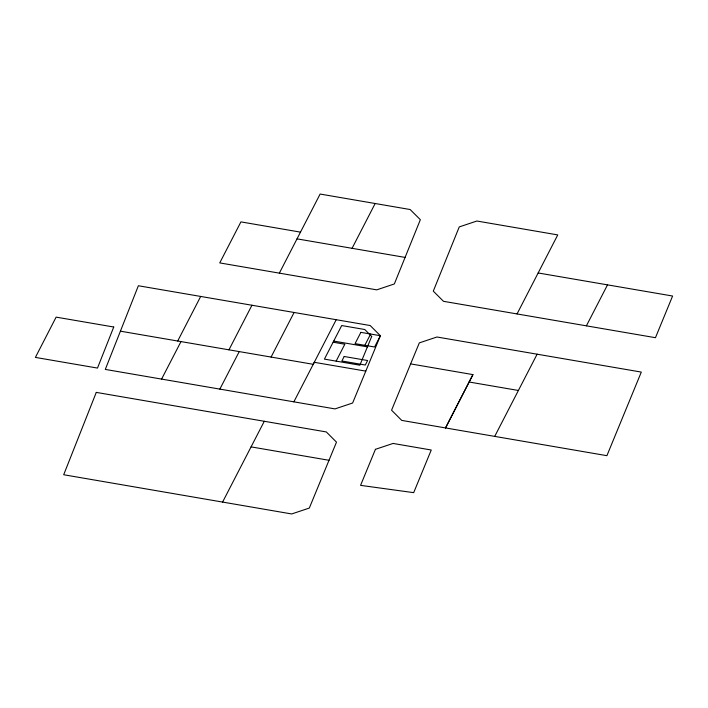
<?xml version="1.0" encoding="UTF-8"?>
<svg xmlns="http://www.w3.org/2000/svg" width="708" height="708" viewBox="0 0 708 708"><rect width="100%" height="100%" fill="white"/><g stroke="black" fill="none" stroke-linecap="round" stroke-linejoin="round"><path stroke-width="1.06" d="M300.493 232.136L240.915 221.887L219.746 262.907L376.736 289.855L394.338 283.952L420.357 219.692L410.127 209.524L320.122 194.045L279.359 273.138M365.788 371.125L380.391 335.716L370.196 325.538L138.37 285.749L105.297 369.417L334.981 408.905L352.619 403.02L365.788 371.125L314.272 362.31L293.873 401.834M410.64 363.894L391.568 410.206L401.737 420.402L606.906 455.678L641.306 372.081L436.951 336.999L419.313 342.884L410.64 363.894L472.935 374.603L445.536 427.915L472.935 374.603M177.699 341.017L200.691 296.44M228.958 349.823L251.951 305.236M352.071 248.304L375.16 203.515M222.595 502.069L264.288 421.278M336.22 319.697L313.237 364.31L120.413 331.176M336.132 361.133L344.84 344.221L333.123 342.212M364.824 345.309L370.629 334.043M517.044 313.936L557.754 234.914L476.882 221.02L459.253 226.914L433.287 291.138L443.491 301.316L655.458 337.698L672.6 296.024L538.168 272.969M494.715 436.385L537.124 354.177M586.392 325.83L607.517 284.855M161.592 379.09L180.983 341.583M219.852 389.108L239.242 351.593M271.076 357.071L294.103 312.476M297.033 238.861L405.082 257.411M333.707 341.079L367.417 346.867M469.103 382.01L518.398 390.471M251.075 446.881L329.016 460.288M113.74 327.016L97.492 368.071L35.4 357.407L56.118 317.131L113.74 327.016M96.279 392.391L63.693 474.741L291.678 513.955L309.316 508.061L336.486 442.137L326.308 431.942L96.279 392.391M371.709 336.45L359.85 365.204L324.414 359.124L341.707 325.547L364.762 329.512L371.709 336.45M375.435 449.323L360.567 485.361L413.684 492.653L431.252 450.014L393.073 443.438L375.435 449.323M344.185 356.496L341.858 361L365.293 365.027L367.62 360.522L344.185 356.496M360.868 332.362L355.062 343.637L374.585 346.991L380.4 335.716L360.868 332.362"/></g></svg>
